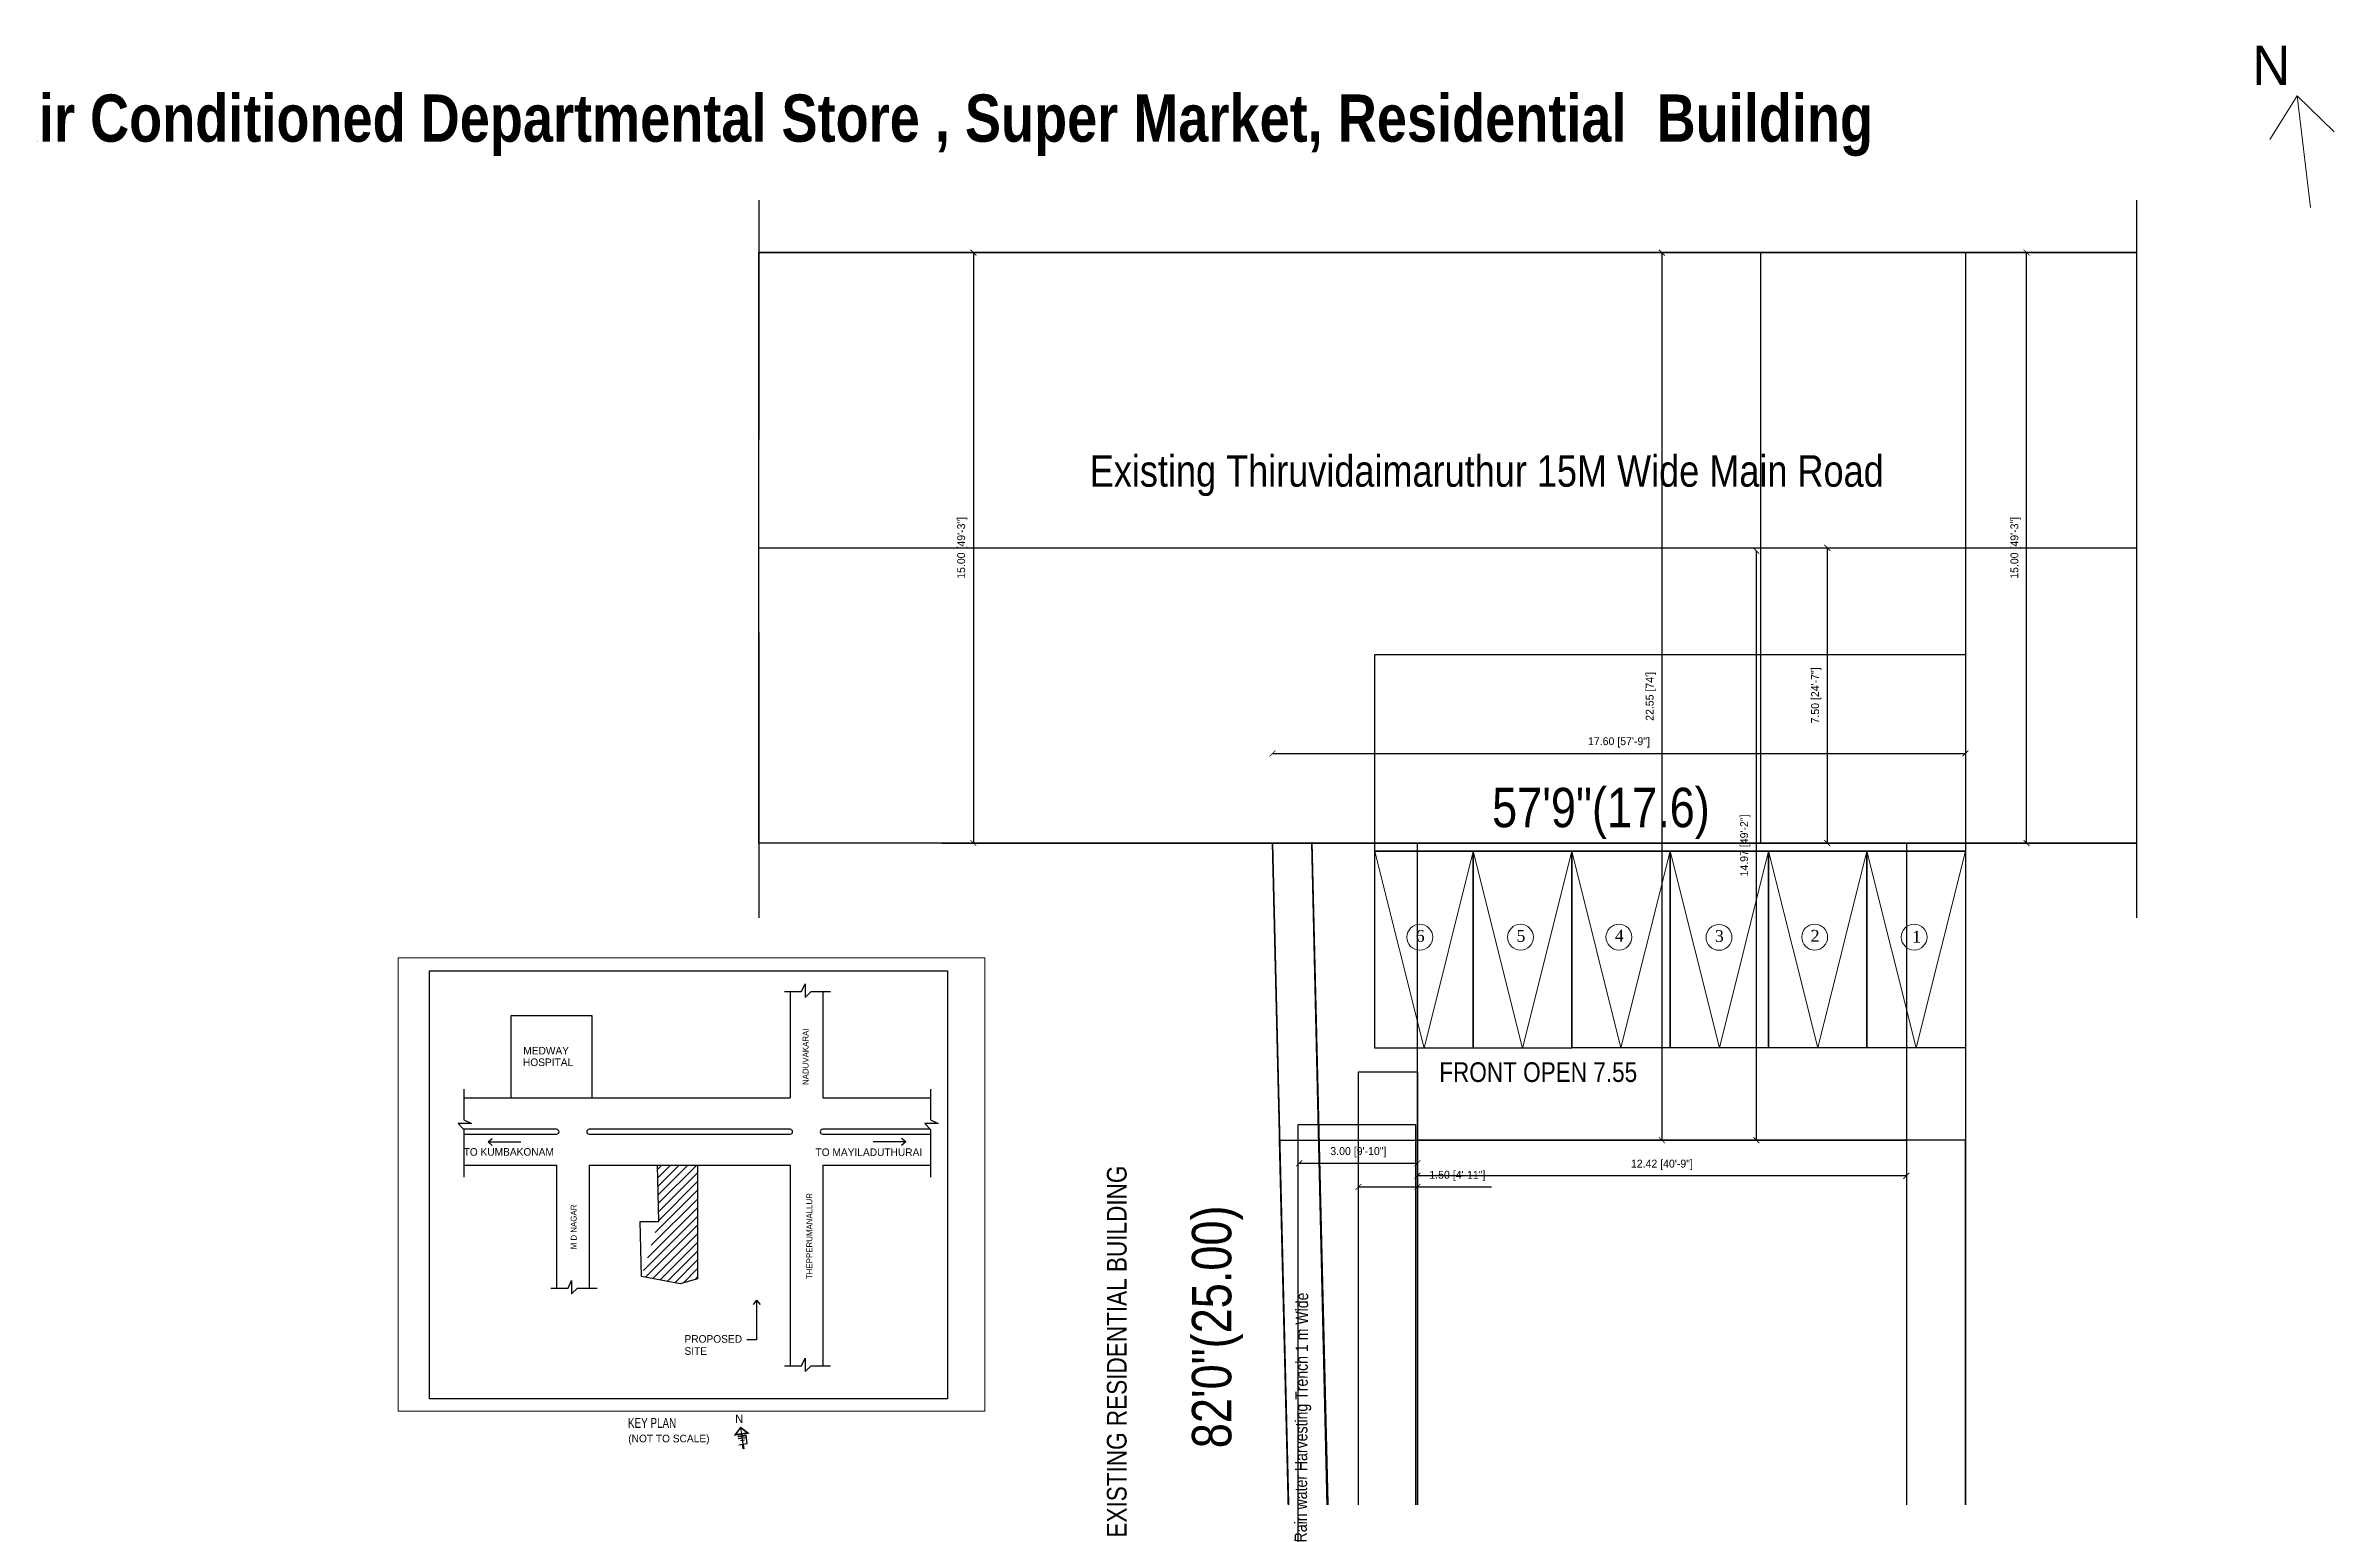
# Model space of a CAD drawing. Header units: metres. Extents: x 6103548.4 to 6103646, y -6659893.6 to -6659816.8.
# Drawn here: x 6103587.8 to 6103646, y -6659853.7 to -6659816.8 of the extents above; entities that cross this region are included whole.
import ezdxf
from ezdxf.enums import TextEntityAlignment as Align

# ---------------------------------------------------------------- set-up
doc = ezdxf.new("R2010")
doc.units = ezdxf.units.M
doc.header["$LTSCALE"] = 500
doc.header["$MEASUREMENT"] = 0
doc.layers.get('0').update_dxf_attribs({"linetype": 'CONTINUOUS'})
doc.layers.get('Defpoints').update_dxf_attribs({"linetype": 'CONTINUOUS'})
for name, color, linetype in [('AS_AT_SITE', 6, 'CONTINUOUS'), ('BLK_1_LVL_0_BLDG_FOOT_PRINT', 1, 'CONTINUOUS'), ('BLK_1_LVL_0_FRONT_SETBACK', 2, 'CONTINUOUS'), ('BLK_1_LVL_0_SIDE_SETBACK1', 171, 'CONTINUOUS'), ('BLK_1_LVL_0_SIDE_SETBACK2', 102, 'CONTINUOUS'), ('DRIVE_WAY', 254, 'CONTINUOUS'), ('ED', 30, 'CONTINUOUS'), ('FMB_OR_PLR', 70, 'CONTINUOUS'), ('HATCH', 15, 'CONTINUOUS'), ('PER_AISLE_WIDTH', 5, 'CONTINUOUS'), ('PLOT_BOUNDARY', 70, 'CONTINUOUS'), ('ROAD_WIDTH', 183, 'CONTINUOUS'), ('RWH', 130, 'CONTINUOUS'), ('SUPER_IMPOSED', 5, 'CONTINUOUS'), ('SURRENDER_ROAD_WIDTH', 2, 'CONTINUOUS'), ('TEXT', 4, 'CONTINUOUS'), ('TITLE', 7, 'CONTINUOUS'), ('TWO_WHEELER_DRIVE_WAY', 6, 'CONTINUOUS'), ('wall', 125, 'CONTINUOUS'), ('WIN', 252, 'CONTINUOUS')]:
    doc.layers.add(name, color=color, linetype=linetype)
for name, color, linetype, plot in [('BLK_1_COVERED_AREA', 140, 'CONTINUOUS', False), ('PARKING_SLOT', 30, 'CONTINUOUS', False), ('SHORTEST_DIST_TO_ROAD', 6, 'CONTINUOUS', False)]:
    doc.layers.add(name, color=color, linetype=linetype, plot=plot)
for name, color, linetype, lineweight in [('DIST_CL_ROAD', 7, 'CONTINUOUS', 0), ('LOCATION_PLAN', 7, 'CONTINUOUS', 0), ('NORTH_DIRECTION', 7, 'CONTINUOUS', 0), ('NOTIFIED_ROAD', 183, 'CONTINUOUS', 13)]:
    doc.layers.add(name, color=color, linetype=linetype, lineweight=lineweight)
doc.styles.add('RM', font='GOTHIC.TTF')
doc.styles.add('SCRIPTC', font='GOTHIC.TTF', dxfattribs={"height": 48})
doc.styles.get("Standard").update_dxf_attribs({"font": 'GOTHIC.TTF'})
doc.styles.add('TITLE1', font='GOTHIC.TTF', dxfattribs={"width": 0.75, "height": 0.2})
doc.styles.add('USA TEXT', font='GOTHIC.TTF')
doc.dimstyles.new('1-100-ED', dxfattribs={"dimtxt": 0.2, "dimasz": 0.15, "dimexe": 0.18, "dimexo": 0.0625, "dimgap": 0.15, "dimtad": 1, "dimzin": 0, "dimdsep": 46, "dimtxsty": 'USA TEXT', "dimblk": 'ARCHTICK', "dimcen": 0.1, "dimse1": 1, "dimse2": 1, "dimclrd": 256, "dimclrt": 256, "dimadec": 0, "dimazin": 0, "dimtfac": 1, "dimtofl": 0, "dimtmove": 0, "dimatfit": 3, "dimldrblk": 'ARCHTICK', "dimfxl": 0, "dimtolj": 1, "dimtzin": 0, "dimarcsym": 0})

# ---------------------------------------------------------------- blocks, each defined once
blk = doc.blocks.new('_ArchTick')
at = {"color": 0, "linetype": 'ByBlock', "const_width": 0.15}
blk.add_lwpolyline([(-0.5, -0.5), (0.5, 0.5)], dxfattribs=at)
blk = doc.blocks.new('*D61')
at = {"layer": 'Defpoints', "color": 0}
for p in [(6103621.176, -6659845.364), (6103622.676, -6659845.364), (6103622.676, -6659845.816)]:
    blk.add_point(p, dxfattribs=at)
at = {"layer": 'TWO_WHEELER_DRIVE_WAY', "lineweight": -2}
for p, q in [((6103621.176, -6659845.816), (6103622.676, -6659845.816)), ((6103622.676, -6659845.816), (6103624.556, -6659845.816))]:
    blk.add_line(p, q, dxfattribs=at)
at = {"layer": 'TWO_WHEELER_DRIVE_WAY', "lineweight": -2, "xscale": 0.15, "yscale": 0.15, "zscale": 0.15, "rotation": 180}
blk.add_blockref('_ArchTick', (6103621.176, -6659845.816), dxfattribs=at)
at = {"layer": 'TWO_WHEELER_DRIVE_WAY', "lineweight": -2, "xscale": 0.15, "yscale": 0.15, "zscale": 0.15}
blk.add_blockref('_ArchTick', (6103622.676, -6659845.816), dxfattribs=at)
at = {"layer": 'TWO_WHEELER_DRIVE_WAY', "insert": (6103623.691, -6659845.537), "char_height": 0.2, "attachment_point": 5, "style": 'USA TEXT'}
blk.add_mtext('\\A1;1.50 [4\'-11"]', dxfattribs=at)
blk = doc.blocks.new('*D62')
at = {"layer": 'Defpoints', "color": 0}
for p in [(6103619.676, -6659842.889), (6103622.676, -6659842.889), (6103622.676, -6659845.214)]:
    blk.add_point(p, dxfattribs=at)
at = {"layer": 'DRIVE_WAY', "lineweight": -2}
blk.add_line((6103619.676, -6659845.214), (6103622.676, -6659845.214), dxfattribs=at)
at = {"layer": 'DRIVE_WAY', "lineweight": -2, "xscale": 0.15, "yscale": 0.15, "zscale": 0.15, "rotation": 180}
blk.add_blockref('_ArchTick', (6103619.676, -6659845.214), dxfattribs=at)
at = {"layer": 'DRIVE_WAY', "lineweight": -2, "xscale": 0.15, "yscale": 0.15, "zscale": 0.15}
blk.add_blockref('_ArchTick', (6103622.676, -6659845.214), dxfattribs=at)
at = {"layer": 'DRIVE_WAY', "insert": (6103621.176, -6659844.935), "char_height": 0.2, "attachment_point": 5, "style": 'USA TEXT'}
blk.add_mtext('\\A1;3.00 [9\'-10"]', dxfattribs=at)
blk = doc.blocks.new('*D63')
at = {"layer": 'Defpoints', "color": 0}
for p in [(6103605.949, -6659822.079), (6103605.949, -6659837.079), (6103611.396, -6659837.079)]:
    blk.add_point(p, dxfattribs=at)
at = {"layer": 'SURRENDER_ROAD_WIDTH', "lineweight": -2}
blk.add_line((6103611.396, -6659822.079), (6103611.396, -6659837.079), dxfattribs=at)
at = {"layer": 'SURRENDER_ROAD_WIDTH', "lineweight": -2, "xscale": 0.15, "yscale": 0.15, "zscale": 0.15}
for p, rotation in [((6103611.396, -6659822.079), 90), ((6103611.396, -6659837.079), 270)]:
    blk.add_blockref('_ArchTick', p, dxfattribs=dict(at, rotation=rotation))
at = {"layer": 'SURRENDER_ROAD_WIDTH', "insert": (6103611.116, -6659829.579), "char_height": 0.2, "attachment_point": 5, "rotation": 90, "style": 'USA TEXT'}
blk.add_mtext('\\A1;15.00 [49\'-3"]', dxfattribs=at)
blk = doc.blocks.new('*D64')
at = {"layer": 'Defpoints', "color": 0}
for p in [(6103635.096, -6659829.579), (6103633.087, -6659837.079), (6103635.096, -6659837.079)]:
    blk.add_point(p, dxfattribs=at)
at = {"layer": 'NOTIFIED_ROAD', "color": 1, "lineweight": -2}
blk.add_line((6103633.087, -6659829.579), (6103633.087, -6659837.079), dxfattribs=at)
at = {"layer": 'NOTIFIED_ROAD', "color": 1, "lineweight": -2, "xscale": 0.15, "yscale": 0.15, "zscale": 0.15}
for p, rotation in [((6103633.087, -6659829.579), 90), ((6103633.087, -6659837.079), 270)]:
    blk.add_blockref('_ArchTick', p, dxfattribs=dict(at, rotation=rotation))
at = {"layer": 'NOTIFIED_ROAD', "color": 1, "insert": (6103632.807, -6659833.329), "char_height": 0.2, "attachment_point": 5, "rotation": 90, "style": 'USA TEXT'}
blk.add_mtext('\\A1;7.50 [24\'-7"]', dxfattribs=at)
blk = doc.blocks.new('*D65')
at = {"layer": 'Defpoints', "color": 0}
for p in [(6103633.162, -6659829.654), (6103631.284, -6659844.629), (6103633.012, -6659844.629)]:
    blk.add_point(p, dxfattribs=at)
at = {"layer": 'DIST_CL_ROAD', "color": 1, "lineweight": -2}
blk.add_line((6103631.284, -6659829.654), (6103631.284, -6659844.629), dxfattribs=at)
at = {"layer": 'DIST_CL_ROAD', "color": 1, "lineweight": -2, "xscale": 0.15, "yscale": 0.15, "zscale": 0.15}
for p, rotation in [((6103631.284, -6659829.654), 90), ((6103631.284, -6659844.629), 270)]:
    blk.add_blockref('_ArchTick', p, dxfattribs=dict(at, rotation=rotation))
at = {"layer": 'DIST_CL_ROAD', "color": 1, "insert": (6103631.005, -6659837.141), "char_height": 0.2, "attachment_point": 5, "rotation": 90, "style": 'USA TEXT'}
blk.add_mtext('\\A1;14.97 [49\'-2"]', dxfattribs=at)
blk = doc.blocks.new('*D66')
at = {"layer": 'Defpoints', "color": 0}
for p in [(6103627.381, -6659822.079), (6103627.381, -6659844.629), (6103628.886, -6659844.629)]:
    blk.add_point(p, dxfattribs=at)
at = {"layer": 'SHORTEST_DIST_TO_ROAD', "color": 1, "lineweight": -2}
blk.add_line((6103628.886, -6659822.079), (6103628.886, -6659844.629), dxfattribs=at)
at = {"layer": 'SHORTEST_DIST_TO_ROAD', "color": 1, "lineweight": -2, "xscale": 0.15, "yscale": 0.15, "zscale": 0.15}
for p, rotation in [((6103628.886, -6659822.079), 90), ((6103628.886, -6659844.629), 270)]:
    blk.add_blockref('_ArchTick', p, dxfattribs=dict(at, rotation=rotation))
at = {"layer": 'SHORTEST_DIST_TO_ROAD', "color": 1, "insert": (6103628.606, -6659833.354), "char_height": 0.2, "attachment_point": 5, "rotation": 90, "style": 'USA TEXT'}
blk.add_mtext("\\A1;22.55 [74']", dxfattribs=at)
blk = doc.blocks.new('*D67')
at = {"layer": 'Defpoints', "color": 0}
for p in [(6103635.096, -6659822.079), (6103638.15, -6659822.079), (6103635.096, -6659837.079)]:
    blk.add_point(p, dxfattribs=at)
at = {"layer": 'ROAD_WIDTH', "lineweight": -2}
blk.add_line((6103638.15, -6659837.079), (6103638.15, -6659822.079), dxfattribs=at)
at = {"layer": 'ROAD_WIDTH', "lineweight": -2, "xscale": 0.15, "yscale": 0.15, "zscale": 0.15}
for p, rotation in [((6103638.15, -6659822.079), 90), ((6103638.15, -6659837.079), 270)]:
    blk.add_blockref('_ArchTick', p, dxfattribs=dict(at, rotation=rotation))
at = {"layer": 'ROAD_WIDTH', "insert": (6103637.87, -6659829.579), "char_height": 0.2, "attachment_point": 5, "rotation": 90, "style": 'USA TEXT'}
blk.add_mtext('\\A1;15.00 [49\'-3"]', dxfattribs=at)
blk = doc.blocks.new('*D68')
at = {"lineweight": -2}
blk.add_line((6103618.996, -6659834.802), (6103636.596, -6659834.802), dxfattribs=at)
at = {"layer": 'Defpoints', "color": 0}
for p in [(6103636.596, -6659834.802), (6103618.996, -6659837.079), (6103636.596, -6659837.079)]:
    blk.add_point(p, dxfattribs=at)
at = {"lineweight": -2, "xscale": 0.15, "yscale": 0.15, "zscale": 0.15, "rotation": 180}
blk.add_blockref('_ArchTick', (6103618.996, -6659834.802), dxfattribs=at)
at = {"lineweight": -2, "xscale": 0.15, "yscale": 0.15, "zscale": 0.15}
blk.add_blockref('_ArchTick', (6103636.596, -6659834.802), dxfattribs=at)
at = {"insert": (6103627.796, -6659834.522), "char_height": 0.2, "attachment_point": 5, "style": 'USA TEXT'}
blk.add_mtext('\\A1;17.60 [57\'-9"]', dxfattribs=at)
blk = doc.blocks.new('*D70')
at = {"lineweight": -2}
blk.add_line((6103635.096, -6659845.534), (6103622.676, -6659845.534), dxfattribs=at)
at = {"layer": 'Defpoints', "color": 0}
for p in [(6103622.676, -6659844.828), (6103635.096, -6659844.828), (6103622.676, -6659845.534)]:
    blk.add_point(p, dxfattribs=at)
at = {"lineweight": -2, "xscale": 0.15, "yscale": 0.15, "zscale": 0.15, "rotation": 180}
blk.add_blockref('_ArchTick', (6103622.676, -6659845.534), dxfattribs=at)
at = {"lineweight": -2, "xscale": 0.15, "yscale": 0.15, "zscale": 0.15}
blk.add_blockref('_ArchTick', (6103635.096, -6659845.534), dxfattribs=at)
at = {"insert": (6103628.886, -6659845.254), "char_height": 0.2, "attachment_point": 5, "style": 'USA TEXT'}
blk.add_mtext('\\A1;12.42 [40\'-9"]', dxfattribs=at)

msp = doc.modelspace()

# ---------------------------------------------------------------- hatches: boundary and pattern name
at = {"layer": 'HATCH'}
h = msp.add_hatch(dxfattribs=at)
h.set_pattern_fill('ANSI31', color=256, scale=1.25, style=0)
h.set_pattern_definition([(45, (4578114.56794, -4994879.64903), (-0.11048543456, 0.11048543456), [])])
h.paths.add_polyline_path([(6103603.9477, -6659848.2735), (6103604.38942, -6659848.15018), (6103604.38943, -6659845.26093), (6103603.36902, -6659845.26093), (6103603.40333, -6659846.69369), (6103602.96679, -6659848.09238)])

# ---------------------------------------------------------------- linework, layer by layer
for p, q in [((6103605.94872, -6659820.75063), (6103605.94872, -6659826.82639)), ((6103640.94605, -6659820.75063), (6103640.94605, -6659826.82639)), ((6103636.59555, -6659822.07907), (6103636.59555, -6659837.07907)), ((6103605.94872, -6659831.73173), (6103605.94872, -6659838.9802)), ((6103640.94605, -6659831.73173), (6103640.94605, -6659838.9802)), ((6103618.99564, -6659837.08279), (6103619.59418, -6659862.07562)), ((6103619.99536, -6659837.05885), (6103620.59389, -6659862.05168)), ((6103622.67555, -6659844.07884), (6103622.67555, -6659844.62884)), ((6103605.34695, -6659852.1124), (6103605.48599, -6659851.92892)), ((6103605.48599, -6659851.92892), (6103605.66948, -6659852.06796)), ((6103605.66948, -6659852.06796), (6103605.34695, -6659852.1124)), ((6103605.34695, -6659852.1124), (6103605.50821, -6659852.09018)), ((6103605.50821, -6659852.09018), (6103605.56006, -6659852.46646))]:
    msp.add_line(p, q)
at = {"lineweight": 25, "ltscale": 2}
for p, q in [((6103640.94605, -6659822.07883), (6103605.94872, -6659822.07883)), ((6103610.59488, -6659837.07907), (6103605.94872, -6659837.07907)), ((6103611.39555, -6659837.07907), (6103619.59555, -6659837.07907)), ((6103618.99555, -6659837.07907), (6103619.59417, -6659862.0719)), ((6103636.59555, -6659837.07907), (6103640.94605, -6659837.07907))]:
    msp.add_line(p, q, dxfattribs=at)
at = {"ltscale": 2}
for p, q in [((6103610.59488, -6659837.07907), (6103636.59555, -6659837.07907)), ((6103636.59555, -6659837.07907), (6103636.59533, -6659887.47886))]:
    msp.add_line(p, q, dxfattribs=at)
at = {"lineweight": 30, "ltscale": 2}
msp.add_line((6103610.59555, -6659837.07907), (6103610.59555, -6659837.07907), dxfattribs=at)
at = {"color": 1}
for p, q in [((6103605.65276, -6659852.34414), (6103605.43774, -6659852.37377)), ((6103605.54663, -6659852.46832), (6103605.53181, -6659852.36081)), ((6103605.5735, -6659852.46461), (6103605.54663, -6659852.46832)), ((6103605.5735, -6659852.46461), (6103605.55869, -6659852.3571)), ((6103605.65276, -6659852.34414), (6103605.62102, -6659852.11381))]:
    msp.add_line(p, q, dxfattribs=at)
at = {"lineweight": 0}
for points in [[(6103622.84557, -6659842.29244), (6103621.59557, -6659837.29244), (6103624.09557, -6659837.29244), (6103622.84557, -6659842.29244)], [(6103625.34555, -6659842.28802), (6103624.09555, -6659837.28802), (6103626.59555, -6659837.28802), (6103625.34555, -6659842.28802)], [(6103627.84555, -6659842.2837), (6103626.59555, -6659837.2837), (6103629.09555, -6659837.2837), (6103627.84555, -6659842.2837)], [(6103630.34555, -6659842.2837), (6103629.09555, -6659837.2837), (6103631.59555, -6659837.2837), (6103630.34555, -6659842.2837)], [(6103632.84555, -6659842.2837), (6103631.59555, -6659837.2837), (6103634.09555, -6659837.2837), (6103632.84555, -6659842.2837)], [(6103635.34555, -6659842.2837), (6103634.09555, -6659837.2837), (6103636.59555, -6659837.2837), (6103635.34555, -6659842.2837)]]:
    msp.add_lwpolyline(points, dxfattribs=at)
at = {"lineweight": -2}
for points in [[(6103626.59555, -6659842.2837), (6103626.59555, -6659837.2837), (6103629.09555, -6659837.2837), (6103629.09555, -6659842.2837)], [(6103629.09555, -6659842.2837), (6103629.09555, -6659837.2837), (6103631.59555, -6659837.2837), (6103631.59555, -6659842.2837)], [(6103631.59555, -6659842.2837), (6103631.59555, -6659837.2837), (6103634.09555, -6659837.2837), (6103634.09555, -6659842.2837)], [(6103634.09555, -6659842.2837), (6103634.09555, -6659837.2837), (6103636.59555, -6659837.2837), (6103636.59555, -6659842.2837)]]:
    msp.add_lwpolyline(points, close=True, dxfattribs=at)
at = {"const_width": 0.02713}
msp.add_lwpolyline([(6103605.54525, -6659852.35896), (6103605.48603, -6659851.92924)], dxfattribs=at)
at = {"lineweight": 0}
for centre in [(6103622.73631, -6659839.47249), (6103625.29454, -6659839.47249), (6103627.79454, -6659839.46817), (6103630.33653, -6659839.47554), (6103632.76735, -6659839.46817), (6103635.29454, -6659839.46817)]:
    msp.add_circle(centre, 0.32874, dxfattribs=at)
for points in [[(6103605.30106, -6659852.13927), (6103605.39284, -6659852.08554), (6103605.48206, -6659851.90041), (6103605.48992, -6659851.95743)], [(6103605.48206, -6659851.90041), (6103605.48992, -6659851.95743), (6103605.72092, -6659852.08141), (6103605.61803, -6659852.05451)], [(6103605.67225, -6659852.08812), (6103605.6667, -6659852.0478), (6103605.30106, -6659852.13927), (6103605.39284, -6659852.08554)], [(6103605.62591, -6659852.14928), (6103605.62035, -6659852.10896), (6103605.41089, -6659852.17891), (6103605.40533, -6659852.13859)], [(6103605.41089, -6659852.17891), (6103605.40533, -6659852.13859), (6103605.41089, -6659852.17891), (6103605.40533, -6659852.13859)], [(6103605.63239, -6659852.19632), (6103605.62868, -6659852.16944), (6103605.41737, -6659852.22594), (6103605.41367, -6659852.19907)], [(6103605.41737, -6659852.22594), (6103605.41367, -6659852.19907), (6103605.41737, -6659852.22594), (6103605.41367, -6659852.19907)], [(6103605.58604, -6659852.25748), (6103605.58234, -6659852.2306), (6103605.47853, -6659852.27229), (6103605.47483, -6659852.24541)], [(6103605.47853, -6659852.27229), (6103605.47483, -6659852.24541), (6103605.47853, -6659852.27229), (6103605.47483, -6659852.24541)], [(6103605.72092, -6659852.08141), (6103605.61803, -6659852.05451), (6103605.67225, -6659852.08812), (6103605.6667, -6659852.0478)]]:
    msp.add_trace(points)
at = {"color": 1}
msp.add_trace([(6103605.43774, -6659852.37377), (6103605.40811, -6659852.15875), (6103605.43774, -6659852.37377), (6103605.40811, -6659852.15875)], dxfattribs=at)
at = {"layer": 'AS_AT_SITE', "color": 6}
msp.add_lwpolyline([(6103611.19417, -6659862.07189), (6103619.59417, -6659862.0719), (6103618.99555, -6659837.07907), (6103636.59555, -6659837.07907), (6103636.59533, -6659887.47886), (6103628.7667, -6659889.72032), (6103611.77922, -6659886.47061), (6103611.19417, -6659862.07189)], close=True, dxfattribs=at)
at = {"layer": 'BLK_1_COVERED_AREA'}
msp.add_lwpolyline([(6103622.67555, -6659878.14884), (6103622.67555, -6659844.62884), (6103635.09555, -6659844.62884), (6103635.09555, -6659878.14884), (6103622.67555, -6659878.14884)], close=True, dxfattribs=at)
at = {"layer": 'BLK_1_LVL_0_BLDG_FOOT_PRINT'}
msp.add_lwpolyline([(6103622.67643, -6659878.14884), (6103622.67555, -6659844.62884), (6103635.09555, -6659844.62884), (6103635.09555, -6659878.14884), (6103622.67643, -6659878.14884)], close=True, dxfattribs=at)
at = {"layer": 'BLK_1_LVL_0_FRONT_SETBACK'}
msp.add_lwpolyline([(6103622.67555, -6659844.62884), (6103622.67555, -6659837.07907), (6103635.09555, -6659837.07907), (6103635.09555, -6659844.62884), (6103622.67555, -6659844.62884)], close=True, dxfattribs=at)
at = {"layer": 'BLK_1_LVL_0_SIDE_SETBACK1'}
msp.add_lwpolyline([(6103635.09555, -6659878.14884), (6103636.59537, -6659878.14884), (6103636.59552, -6659844.62884), (6103635.09555, -6659844.62884), (6103635.09555, -6659878.14884)], close=True, dxfattribs=at)
at = {"layer": 'BLK_1_LVL_0_SIDE_SETBACK2'}
msp.add_lwpolyline([(6103622.67643, -6659878.14884), (6103611.57968, -6659878.14884), (6103611.19417, -6659862.07189), (6103619.59417, -6659862.0719), (6103619.17638, -6659844.62884), (6103622.67555, -6659844.62884), (6103622.67643, -6659878.14884)], close=True, dxfattribs=at)
at = {"layer": 'DRIVE_WAY'}
msp.add_lwpolyline([(6103622.63656, -6659844.23433), (6103619.63656, -6659844.23433), (6103619.63656, -6659884.35338), (6103622.63656, -6659884.35338), (6103622.63656, -6659844.23433)], close=True, dxfattribs=at)
at = {"layer": 'ED'}
for p, q in [((6103599.06946, -6659844.67345), (6103599.8997, -6659844.67345)), ((6103609.67905, -6659844.67345), (6103608.84881, -6659844.67345))]:
    msp.add_line(p, q, dxfattribs=at)
for points in [[(6103599.06946, -6659844.67345), (6103599.17636, -6659844.58501)], [(6103599.06946, -6659844.67345), (6103599.17636, -6659844.76188)], [(6103609.67905, -6659844.67345), (6103609.57215, -6659844.58501)], [(6103609.67905, -6659844.67345), (6103609.57215, -6659844.76188)], [(6103605.88946, -6659848.69318), (6103605.88946, -6659849.69719), (6103605.6448, -6659849.69719)], [(6103605.88946, -6659848.69318), (6103605.80102, -6659848.80009)], [(6103605.88946, -6659848.69318), (6103605.97789, -6659848.80009)]]:
    msp.add_lwpolyline(points, dxfattribs=at)
at = {"layer": 'FMB_OR_PLR', "color": 70}
msp.add_lwpolyline([(6103611.19418, -6659862.07188), (6103619.59418, -6659862.0719), (6103618.99555, -6659837.07907), (6103636.59555, -6659837.07907), (6103636.59533, -6659887.47885), (6103628.76671, -6659889.72032), (6103611.77922, -6659886.4706), (6103611.19418, -6659862.07188)], close=True, dxfattribs=at)
at = {"layer": 'LOCATION_PLAN'}
msp.add_lwpolyline([(6103596.78119, -6659851.5166), (6103611.68469, -6659851.5166), (6103611.68469, -6659839.99369), (6103596.78119, -6659839.99369)], close=True, dxfattribs=at)
at = {"layer": 'NORTH_DIRECTION'}
for points in [[(6103645.36402, -6659820.93279), (6103645.36402, -6659820.93279), (6103645.01962, -6659818.09557), (6103644.32751, -6659819.20475)], [(6103645.96469, -6659819.01443), (6103645.96469, -6659819.01443), (6103645.01962, -6659818.09557)]]:
    msp.add_lwpolyline(points, dxfattribs=at)
at = {"layer": 'NOTIFIED_ROAD', "color": 1}
msp.add_line((6103605.94872, -6659829.57895), (6103640.94605, -6659829.57895), dxfattribs=at)
msp.add_lwpolyline([(6103605.94872, -6659837.07907), (6103605.94872, -6659822.07883), (6103640.94605, -6659822.07883), (6103640.94605, -6659837.07907), (6103605.94872, -6659837.07907)], close=True, dxfattribs=at)
at = {"layer": 'PARKING_SLOT'}
for points in [[(6103621.59555, -6659842.28802), (6103621.59555, -6659837.28802), (6103624.09555, -6659837.28802), (6103624.09555, -6659842.28802), (6103621.59555, -6659842.28802)], [(6103624.09555, -6659842.28802), (6103624.09555, -6659837.28802), (6103626.59555, -6659837.28802), (6103626.59555, -6659842.28802), (6103624.09555, -6659842.28802)], [(6103626.59555, -6659842.2837), (6103626.59555, -6659837.2837), (6103629.09555, -6659837.2837), (6103629.09555, -6659842.2837), (6103626.59555, -6659842.2837)], [(6103629.09555, -6659842.2837), (6103629.09555, -6659837.2837), (6103631.59555, -6659837.2837), (6103631.59555, -6659842.2837), (6103629.09555, -6659842.2837)], [(6103631.59555, -6659842.2837), (6103631.59555, -6659837.2837), (6103634.09555, -6659837.2837), (6103634.09555, -6659842.2837), (6103631.59555, -6659842.2837)], [(6103634.09555, -6659842.2837), (6103634.09555, -6659837.2837), (6103636.59555, -6659837.2837), (6103636.59555, -6659842.2837), (6103634.09555, -6659842.2837)]]:
    msp.add_lwpolyline(points, close=True, dxfattribs=at)
at = {"layer": 'PER_AISLE_WIDTH'}
msp.add_lwpolyline([(6103621.59555, -6659832.29221), (6103636.59555, -6659832.28802), (6103636.59555, -6659837.2837), (6103621.59555, -6659837.28788), (6103621.59555, -6659832.29221)], close=True, dxfattribs=at)
at = {"layer": 'PLOT_BOUNDARY', "color": 70}
msp.add_lwpolyline([(6103611.77922, -6659886.47061), (6103611.19418, -6659862.07189), (6103619.59418, -6659862.0719), (6103618.99555, -6659837.07907), (6103636.59555, -6659837.07907), (6103636.59533, -6659887.47886), (6103628.76671, -6659889.72032), (6103611.77922, -6659886.47061)], close=True, dxfattribs=at)
at = {"layer": 'ROAD_WIDTH', "color": 1}
msp.add_lwpolyline([(6103631.39713, -6659837.07907), (6103631.39713, -6659822.07884), (6103636.59555, -6659822.07907), (6103636.59555, -6659837.07907), (6103631.39713, -6659837.07907)], close=True, dxfattribs=at)
at = {"layer": 'RWH', "lineweight": 25, "ltscale": 2}
msp.add_lwpolyline([(6103611.77922, -6659886.47061), (6103612.77958, -6659886.66197), (6103612.21826, -6659863.07561), (6103620.59389, -6659863.07561), (6103619.99584, -6659837.07908), (6103618.99555, -6659837.07908), (6103619.59427, -6659862.07562), (6103611.19426, -6659862.07561), (6103611.77931, -6659886.47437)], dxfattribs=at)
at = {"layer": 'SUPER_IMPOSED', "color": 5}
msp.add_lwpolyline([(6103611.77922, -6659886.47062), (6103611.19418, -6659862.0719), (6103619.59418, -6659862.07191), (6103618.99555, -6659837.07908), (6103636.59555, -6659837.07908), (6103636.59533, -6659887.47887), (6103628.76671, -6659889.72033), (6103611.77922, -6659886.47062)], close=True, dxfattribs=at)
at = {"layer": 'SURRENDER_ROAD_WIDTH'}
msp.add_line((6103605.94872, -6659829.57895), (6103640.94605, -6659829.57895), dxfattribs=at)
msp.add_lwpolyline([(6103605.94872, -6659837.07907), (6103605.94872, -6659822.07883), (6103640.94605, -6659822.07883), (6103640.94605, -6659837.07907), (6103605.94872, -6659837.07907)], dxfattribs=at)
at = {"layer": 'TWO_WHEELER_DRIVE_WAY'}
msp.add_lwpolyline([(6103621.17555, -6659842.88949), (6103622.67555, -6659842.88949), (6103622.67555, -6659881.33426), (6103635.09555, -6659881.33426), (6103635.09555, -6659882.7482), (6103635.09555, -6659882.83426), (6103621.17555, -6659882.83426), (6103621.17555, -6659842.88949)], dxfattribs=at)
at = {"layer": 'wall'}
for points in [[(6103597.57643, -6659840.32495), (6103610.73574, -6659840.32495), (6103610.73574, -6659851.19594), (6103597.57643, -6659851.19594)], [(6103599.64977, -6659843.55249), (6103601.70901, -6659843.55249), (6103601.70901, -6659841.47106), (6103599.64977, -6659841.47106)]]:
    msp.add_lwpolyline(points, close=True, dxfattribs=at)
msp.add_lwpolyline([(6103602.96679, -6659848.09238), (6103602.93326, -6659846.69369), (6103603.40333, -6659846.69369), (6103603.36902, -6659845.26093), (6103604.38943, -6659845.26093), (6103604.38942, -6659848.15018), (6103603.9477, -6659848.2735), (6103602.96679, -6659848.09238)], dxfattribs=at)
at = {"layer": 'WIN'}
for p, q in [((6103606.74234, -6659840.85066), (6103606.74234, -6659843.55249)), ((6103607.56889, -6659840.85066), (6103607.56889, -6659843.55249)), ((6103598.45614, -6659843.55249), (6103600.73238, -6659843.55249)), ((6103598.45614, -6659843.55249), (6103606.74234, -6659843.55249)), ((6103607.56889, -6659843.55249), (6103610.30924, -6659843.55249)), ((6103600.80924, -6659844.35183), (6103598.45614, -6659844.35183)), ((6103606.74234, -6659844.35183), (6103601.63579, -6659844.35183)), ((6103610.30253, -6659844.35183), (6103607.56889, -6659844.35183)), ((6103598.45614, -6659844.47572), (6103600.80924, -6659844.47572)), ((6103601.63579, -6659844.47572), (6103606.74234, -6659844.47572)), ((6103607.56889, -6659844.47572), (6103610.30924, -6659844.47572)), ((6103598.45614, -6659845.26093), (6103600.80924, -6659845.26093)), ((6103600.80924, -6659845.26093), (6103600.80924, -6659848.38475)), ((6103601.63579, -6659845.26093), (6103606.74234, -6659845.26093)), ((6103601.63579, -6659845.26093), (6103601.63579, -6659848.38475)), ((6103606.74234, -6659845.26093), (6103606.74234, -6659850.35707)), ((6103607.56889, -6659845.26093), (6103610.30924, -6659845.26093)), ((6103607.56889, -6659845.26093), (6103607.56889, -6659850.35707))]:
    msp.add_line(p, q, dxfattribs=at)
for points in [[(6103606.59411, -6659840.85066), (6103607.03212, -6659840.85066), (6103607.12264, -6659840.657), (6103607.12264, -6659841.00091), (6103607.27619, -6659840.85066), (6103607.76863, -6659840.85066)], [(6103598.45614, -6659843.33349), (6103598.45614, -6659844.11461), (6103598.6498, -6659844.20513), (6103598.3059, -6659844.20513), (6103598.45614, -6659844.35868), (6103598.45614, -6659845.57156)], [(6103610.30924, -6659843.33349), (6103610.30924, -6659844.11461), (6103610.5029, -6659844.20513), (6103610.15899, -6659844.20513), (6103610.30924, -6659844.35868), (6103610.30924, -6659845.57156)], [(6103600.66101, -6659848.38475), (6103601.09902, -6659848.38475), (6103601.18954, -6659848.19109), (6103601.18954, -6659848.53499), (6103601.34309, -6659848.38475), (6103601.83553, -6659848.38475)], [(6103606.59411, -6659850.35707), (6103607.03212, -6659850.35707), (6103607.12264, -6659850.16341), (6103607.12264, -6659850.50731), (6103607.27619, -6659850.35707), (6103607.76863, -6659850.35707)]]:
    msp.add_lwpolyline(points, dxfattribs=at)
for centre, start, end in [((6103600.80924, -6659844.41378), 270, 90), ((6103601.63579, -6659844.41378), 90, 270), ((6103606.74234, -6659844.41378), 270, 90), ((6103607.56889, -6659844.41378), 90, 270)]:
    msp.add_arc(centre, 0.06194, start, end, dxfattribs=at)

# ---------------------------------------------------------------- texts
at = {"style": 'SCRIPTC'}
msp.add_text('N', height=0.21705, dxfattribs=at).set_placement((6103605.44769, -6659851.81497), align=Align.CENTER)
at = {"insert": (6103557.33941, -6659818.06146), "char_height": 1.2, "width": 78.2698108, "attachment_point": 1}
msp.add_mtext('\\pt255,285,374.484;{\\fSwis721 Cn BT|b1|i0|c0|p34;Plan Showing the Proposed construction of  Air Conditioned Departmental Store , Super Market, Residential  Building }', dxfattribs=at)
at = {"attachment_point": 1}
for s, width, heights, insert, char_height in [('{\\fSwis721 Cn BT|b0|i0|c0|p34;Existing Thiruvidaimaruthur 15M Wide Main Road }', 19.8791543, [1.66036], (6103614.35256, -6659827.22539), 0.8), ('{\\fSwis721 Cn BT|b0|i0|c0|p34;57\'9"(17.6)}', 7.3950142, [1.30012], (6103624.57278, -6659835.67608), 1), ('{\\fSwis721 Cn BT|b0|i0|c0|p34;\\H0.625x;FRONT OPEN 7.55}', 5.1941977, [0], (6103623.22987, -6659842.64889), 0.8)]:
    msp.add_mtext_dynamic_manual_height_columns(s, width=width, gutter_width=1, heights=heights, dxfattribs=dict(at, insert=insert, char_height=char_height))
at = {"lineweight": 15, "char_height": 0.3, "attachment_point": 1}
for s, insert in [('{\\fTimes New Roman|b0|i0|c0|p18;6}', (6103622.63264, -6659839.28864)), ('{\\fTimes New Roman|b0|i0|c0|p18;5}', (6103625.19087, -6659839.28864)), ('{\\fTimes New Roman|b0|i0|c0|p18;4}', (6103627.69087, -6659839.28432)), ('{\\fTimes New Roman|b0|i0|c0|p18;3}', (6103630.23286, -6659839.29169)), ('{\\fTimes New Roman|b0|i0|c0|p18;2}', (6103632.66368, -6659839.28432)), ('{\\fTimes New Roman|b0|i0|c0|p18;1}', (6103635.2435, -6659839.30612))]:
    msp.add_mtext_dynamic_manual_height_columns(s, width=5.6700349, gutter_width=2.19908, heights=[0.30692], dxfattribs=dict(at, insert=insert))
at = {"attachment_point": 1, "rotation": 90}
for s, width, gutter_width, heights, insert, char_height in [('{\\fSwis721 Cn BT|b0|i0|c0|p34;EXISTING RESIDENTIAL BUILDING}', 11.2283769, 0, [0.4114], (6103614.78851, -6659854.72491), 0.5), ('{\\fSwis721 Cn BT|b0|i0|c0|p34;82\'0"(25.00)}', 3.4122375, 1, [0], (6103616.94801, -6659852.45373), 1)]:
    msp.add_mtext_dynamic_manual_height_columns(s, width=width, gutter_width=gutter_width, heights=heights, dxfattribs=dict(at, insert=insert, char_height=char_height))
at = {"lineweight": 25, "insert": (6103619.77417, -6659851.67243), "char_height": 0.3125, "width": 6.8933778, "attachment_point": 5, "rotation": 89.6762499}
msp.add_mtext('{\\fArial Narrow|b0|i0|c0|p34;Rain water Harvesting Trench 1 m Wide}', dxfattribs=at)
at = {"layer": 'NORTH_DIRECTION', "insert": (6103643.88162, -6659816.82371), "char_height": 1, "attachment_point": 1, "style": 'USA TEXT'}
msp.add_mtext_dynamic_manual_height_columns('N', width=1.1850696, gutter_width=30, heights=[2.65126], dxfattribs=at)
at = {"layer": 'TEXT', "style": 'RM'}
for s, p in [('NADUVAKARAI', (6103607.20784, -6659843.22754, 2.04075)), ('THEPPERUMANALLUR', (6103607.30528, -6659848.15687, 2.04075)), ('M D NAGAR', (6103601.3173, -6659847.40046, 2.04075))]:
    msp.add_text(s, height=0.15, rotation=90, dxfattribs=at).set_placement(p)
for s, height, p in [(' HOSPITAL', 0.192889, (6103599.8834, -6659842.74521)), ('MEDWAY', 0.192889, (6103599.9629, -6659842.44981)), ('TO KUMBAKONAM', 0.1928893, (6103598.44679, -6659845.02213)), ('TO MAYILADUTHURAI', 0.1928893, (6103607.38734, -6659845.03022)), ('PROPOSED', 0.192889, (6103604.05831, -6659849.7738)), ('SITE', 0.192889, (6103604.0575, -6659850.08175)), ('(NOT TO SCALE)', 0.1928893, (6103602.62937, -6659852.30378))]:
    msp.add_text(s, height=height, dxfattribs=at).set_placement(p)
at = {"layer": 'TITLE', "color": 5, "style": 'TITLE1', "width": 0.75}
msp.add_text('KEY PLAN', height=0.250042, dxfattribs=at).set_placement((6103602.62153, -6659851.93684))

# ---------------------------------------------------------------- dimensions: what is measured, and where the dimension line sits
for base, p1, p2, picture, middle in [((6103636.59555, -6659834.80188), (6103618.99555, -6659837.07907), (6103636.59555, -6659837.07915), '*D68', (6103627.79555, -6659834.52231)), ((6103622.67555, -6659845.53364), (6103635.09555, -6659844.82823), (6103622.67555, -6659844.82823), '*D70', (6103628.88555, -6659845.25407))]:
    dim = msp.add_linear_dim(base=base, p1=p1, p2=p2, dimstyle='1-100-ED')
    dim.commit()
    dim.dimension.update_dxf_attribs({"geometry": picture, "text_midpoint": middle})
at = {"layer": 'DIST_CL_ROAD', "color": 1}
dim = msp.add_linear_dim(base=(6103631.2842, -6659844.62884), p1=(6103633.16171, -6659829.65395), p2=(6103633.01171, -6659844.62884), angle=90, dimstyle='1-100-ED', override={"dimclrd": 1, "dimclrt": 1}, dxfattribs=at)
dim.commit()
dim.dimension.update_dxf_attribs({"geometry": '*D65', "text_midpoint": (6103631.00462, -6659837.1414)})
at = {"layer": 'DRIVE_WAY', "color": 254}
dim = msp.add_linear_dim(base=(6103622.67555, -6659845.21418), p1=(6103619.67555, -6659842.88949), p2=(6103622.67555, -6659842.88949), dimstyle='1-100-ED', dxfattribs=at)
dim.commit()
dim.dimension.update_dxf_attribs({"geometry": '*D62', "text_midpoint": (6103621.17555, -6659845.21418), "dimtype": 160})
at = {"layer": 'NOTIFIED_ROAD', "color": 1}
dim = msp.add_linear_dim(base=(6103633.08671, -6659837.07907), p1=(6103635.09555, -6659829.57895), p2=(6103635.09555, -6659837.07907), angle=90, dimstyle='1-100-ED', override={"dimclrd": 1, "dimclrt": 1}, dxfattribs=at)
dim.commit()
dim.dimension.update_dxf_attribs({"geometry": '*D64', "text_midpoint": (6103632.80713, -6659833.32901)})
at = {"layer": 'ROAD_WIDTH', "color": 1}
dim = msp.add_linear_dim(base=(6103638.14987, -6659822.07883), p1=(6103635.09555, -6659837.07907), p2=(6103635.09555, -6659822.07883), angle=90, dimstyle='1-100-ED', dxfattribs=at)
dim.commit()
dim.dimension.update_dxf_attribs({"geometry": '*D67', "text_midpoint": (6103637.87029, -6659829.57895)})
at = {"layer": 'SHORTEST_DIST_TO_ROAD', "color": 1}
dim = msp.add_linear_dim(base=(6103628.88555, -6659844.62884), p1=(6103627.38093, -6659822.07883), p2=(6103627.38093, -6659844.62884), angle=90, dimstyle='1-100-ED', override={"dimclrd": 1, "dimclrt": 1}, dxfattribs=at)
dim.commit()
dim.dimension.update_dxf_attribs({"geometry": '*D66', "text_midpoint": (6103628.60598, -6659833.35384)})
at = {"layer": 'SURRENDER_ROAD_WIDTH', "color": 254}
dim = msp.add_linear_dim(base=(6103611.39555, -6659837.07907), p1=(6103605.94872, -6659822.07883), p2=(6103605.94872, -6659837.07907), angle=90, dimstyle='1-100-ED', dxfattribs=at)
dim.commit()
dim.dimension.update_dxf_attribs({"geometry": '*D63', "text_midpoint": (6103611.11598, -6659829.57895)})
at = {"layer": 'TWO_WHEELER_DRIVE_WAY'}
dim = msp.add_linear_dim(base=(6103622.67555, -6659845.81638), p1=(6103621.17555, -6659845.36447), p2=(6103622.67555, -6659845.36447), dimstyle='1-100-ED', dxfattribs=at)
dim.commit()
dim.dimension.update_dxf_attribs({"geometry": '*D61', "text_midpoint": (6103623.69064, -6659845.53681)})

doc.saveas('drawing.dxf')
